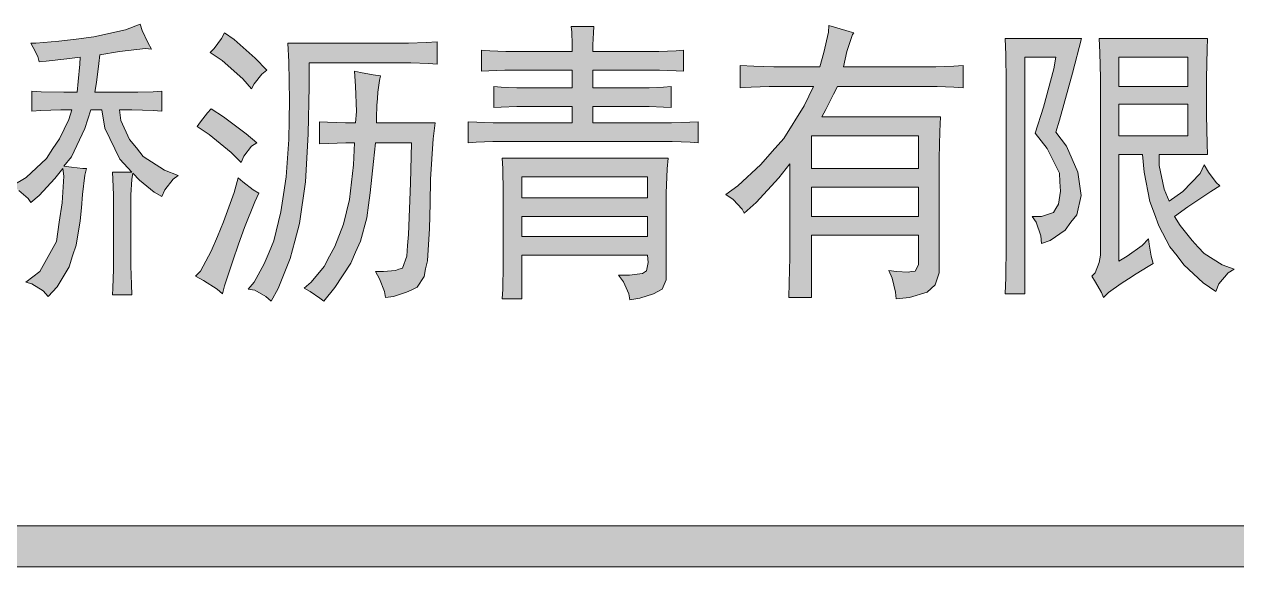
# Model space of a CAD drawing. Header units: millimetres. Extents: x 0 to 414, y 0 to 292.
# Drawn here: x 381.88 to 394.47, y 59.62 to 65.25 of the extents above; entities that cross this region are included whole.
import ezdxf

# ---------------------------------------------------------------- set-up
doc = ezdxf.new("R2010")
doc.units = ezdxf.units.MM

msp = doc.modelspace()

# ---------------------------------------------------------------- hatches: boundary and pattern name
h = msp.add_hatch(color=0)
h.dxf.hatch_style = 2
h.paths.add_polyline_path([(383.197806, 64.99225), (383.134306, 64.999306), (382.866194, 64.967556), (382.661583, 64.932278), (382.651, 64.840556), (382.626306, 64.646528), (382.608667, 64.544222), (382.993194, 64.544222), (383.056694, 64.544222), (383.215444, 64.54775), (383.303639, 64.554806), (383.303639, 64.346667), (383.215444, 64.353722), (382.993194, 64.360778), (382.866194, 64.360778), (382.880306, 64.251417), (382.9685, 64.053861), (383.042583, 63.965667), (383.113139, 63.877472), (383.331861, 63.732833), (383.4765, 63.679917), (383.423583, 63.641111), (383.335389, 63.53175), (383.303639, 63.461194), (383.226028, 63.507056), (383.074333, 63.630528), (383.003778, 63.704611), (382.993194, 63.637583), (382.982611, 63.478833), (382.982611, 63.387111), (382.982611, 62.826194), (382.982611, 62.741528), (382.989667, 62.5475), (382.993194, 62.438139), (382.792111, 62.438139), (382.795639, 62.508694), (382.802694, 62.70625), (382.802694, 62.826194), (382.802694, 63.387111), (382.802694, 63.478833), (382.795639, 63.641111), (382.792111, 63.715194), (382.993194, 63.715194), (382.869722, 63.84925), (382.7145, 64.170278), (382.68275, 64.360778), (382.566333, 64.360778), (382.506361, 64.16675), (382.368778, 63.873944), (382.287639, 63.775167), (382.368778, 63.764583), (382.485194, 63.750472), (382.524, 63.750472), (382.506361, 63.683444), (382.481667, 63.482361), (382.471083, 63.344778), (382.456972, 63.207194), (382.414639, 62.956722), (382.379361, 62.843833), (382.344083, 62.730944), (382.217083, 62.522806), (382.125361, 62.424028), (382.072444, 62.480472), (381.956028, 62.554556), (381.892528, 62.572194), (382.037167, 62.681556), (382.210028, 62.992), (382.23825, 63.193083), (382.27, 63.394167), (382.287639, 63.672861), (382.277056, 63.750472), (382.195917, 63.648167), (382.030111, 63.471778), (381.945444, 63.397694), (381.917222, 63.440028), (381.821972, 63.524694), (381.751417, 63.570556), (381.896056, 63.65875), (382.107722, 63.856306), (382.17475, 63.958611), (382.241778, 64.060917), (382.340556, 64.262), (382.372306, 64.360778), (382.255889, 64.360778), (382.04775, 64.353722), (381.956028, 64.346667), (381.956028, 64.554806), (382.051278, 64.54775), (382.287639, 64.544222), (382.425222, 64.544222), (382.435806, 64.653583), (382.453444, 64.8335), (382.456972, 64.907583), (382.319389, 64.889944), (382.104194, 64.86525), (382.030111, 64.858194), (382.016, 64.914639), (381.970139, 65.009889), (381.945444, 65.052222), (381.998361, 65.052222), (382.234722, 65.073389), (382.414639, 65.094556), (382.598083, 65.11925), (382.929694, 65.193333), (383.081389, 65.249778), (383.102556, 65.186278), (383.159, 65.059278)])
h = msp.add_hatch(color=0)
h.dxf.hatch_style = 2
h.paths.add_polyline_path([(387.790972, 65.225083), (387.787444, 65.161583), (387.780389, 65.034583), (387.780389, 64.967556), (388.369528, 64.967556), (388.464778, 64.967556), (388.644694, 64.974611), (388.722306, 64.981667), (388.722306, 64.762944), (388.644694, 64.766472), (388.471833, 64.773528), (388.380111, 64.773528), (387.780389, 64.773528), (387.780389, 64.590083), (388.295444, 64.590083), (388.366, 64.590083), (388.514167, 64.597139), (388.595306, 64.604194), (388.595306, 64.385472), (388.514167, 64.389), (388.366, 64.396056), (388.295444, 64.396056), (387.780389, 64.396056), (387.780389, 64.226722), (388.500056, 64.226722), (388.598833, 64.226722), (388.789333, 64.233778), (388.874, 64.237306), (388.874, 64.018583), (388.792861, 64.025639), (388.605889, 64.032694), (388.500056, 64.032694), (386.827889, 64.032694), (386.743222, 64.032694), (386.570361, 64.025639), (386.485694, 64.018583), (386.485694, 64.237306), (386.577417, 64.233778), (386.74675, 64.226722), (386.827889, 64.226722), (387.565194, 64.226722), (387.565194, 64.396056), (387.074833, 64.396056), (386.990167, 64.396056), (386.827889, 64.389), (386.753806, 64.385472), (386.753806, 64.604194), (386.827889, 64.597139), (386.990167, 64.590083), (387.074833, 64.590083), (387.565194, 64.590083), (387.565194, 64.773528), (386.954889, 64.773528), (386.866694, 64.773528), (386.700889, 64.766472), (386.623278, 64.762944), (386.623278, 64.981667), (386.711472, 64.974611), (386.877278, 64.967556), (386.954889, 64.967556), (387.565194, 64.967556), (387.565194, 65.041639), (387.561667, 65.168639), (387.554611, 65.225083)])
h = msp.add_hatch(color=0)
h.paths.add_polyline_path([(389.163278, 63.482361), (389.28675, 63.570556), (389.526639, 63.792806), (389.643056, 63.926861), (389.763, 64.064444), (389.974667, 64.403111), (390.073444, 64.604194), (389.688917, 64.604194), (389.611306, 64.604194), (389.424333, 64.597139), (389.311444, 64.590083), (389.311444, 64.822917), (389.452556, 64.815861), (389.660694, 64.808806), (389.73125, 64.808806), (390.136944, 64.808806), (390.179278, 64.956972), (390.228667, 65.168639), (390.232194, 65.235667), (390.313333, 65.210972), (390.443861, 65.175694), (390.489722, 65.161583), (390.475611, 65.143944), (390.419167, 64.967556), (390.383889, 64.808806), (391.251722, 64.808806), (391.343444, 64.808806), (391.530417, 64.815861), (391.625667, 64.822917), (391.625667, 64.590083), (391.530417, 64.597139), (391.357556, 64.604194), (391.283472, 64.604194), (390.320389, 64.604194), (390.281583, 64.523056), (390.200444, 64.364306), (390.158111, 64.286694), (391.389306, 64.286694), (391.385778, 64.135), (391.378722, 63.859833), (391.378722, 63.739889), (391.378722, 62.752111), (391.378722, 62.667444), (391.336389, 62.543972), (391.294056, 62.505167), (391.251722, 62.466361), (391.068278, 62.413444), (390.930694, 62.399333), (390.923639, 62.466361), (390.888361, 62.614528), (390.853083, 62.692139), (390.934222, 62.681556), (391.054167, 62.6745), (391.089444, 62.681556), (391.12825, 62.685083), (391.163528, 62.752111), (391.163528, 62.815611), (391.163528, 63.059028), (390.052278, 63.059028), (390.052278, 62.413444), (389.815917, 62.413444), (389.819444, 62.565139), (389.8265, 62.826194), (389.8265, 62.935556), (389.8265, 63.799861), (389.713611, 63.655222), (389.47725, 63.397694), (389.353778, 63.288333), (389.332611, 63.330667), (389.237361, 63.429444)])
h.paths.add_polyline_path([(391.163528, 63.750472), (391.163528, 64.092667), (390.052278, 64.092667), (390.052278, 63.750472)])
h.paths.add_polyline_path([(391.163528, 63.253056), (391.163528, 63.556444), (390.052278, 63.556444), (390.052278, 63.253056)])
h = msp.add_hatch(color=0)
h.dxf.hatch_style = 2
h.paths.add_polyline_path([(383.956278, 65.161583), (384.055056, 65.091028), (384.273778, 64.897), (384.39725, 64.773528), (384.344333, 64.731194), (384.263194, 64.632417), (384.234972, 64.5795), (384.146778, 64.681806), (383.931583, 64.872306), (383.808111, 64.956972), (383.850444, 64.999306), (383.924528, 65.101611)])
h = msp.add_hatch(color=0)
h.dxf.hatch_style = 2
h.paths.add_polyline_path([(392.856861, 65.101611), (392.761611, 64.741778), (392.627556, 64.254944), (392.58875, 64.127944), (392.698111, 63.983306), (392.818056, 63.715194), (392.835694, 63.591722), (392.853333, 63.471778), (392.807472, 63.270694), (392.743972, 63.193083), (392.684, 63.111944), (392.528778, 63.002583), (392.440583, 62.974361), (392.433528, 63.051972), (392.384139, 63.193083), (392.341806, 63.253056), (392.440583, 63.253056), (392.564056, 63.295389), (392.58875, 63.337722), (392.616972, 63.380056), (392.638139, 63.517639), (392.631083, 63.612889), (392.627556, 63.704611), (392.497028, 63.958611), (392.373556, 64.117361), (392.46175, 64.389), (392.567583, 64.787639), (392.58875, 64.907583), (392.267722, 64.907583), (392.267722, 62.448722), (392.063111, 62.448722), (392.070167, 62.618056), (392.073694, 62.953194), (392.073694, 63.119), (392.073694, 64.544222), (392.073694, 64.653583), (392.070167, 64.932278), (392.063111, 65.101611)])
h = msp.add_hatch(color=0)
h.paths.add_polyline_path([(394.162139, 65.101611), (394.158611, 64.99225), (394.151556, 64.688861), (394.151556, 64.494833), (394.151556, 64.304333), (394.158611, 64.008), (394.162139, 63.898639), (393.661194, 63.898639), (393.661194, 63.782222), (393.714111, 63.538806), (393.767028, 63.411806), (393.908139, 63.514111), (394.088056, 63.701083), (394.130389, 63.789278), (394.172722, 63.715194), (394.253861, 63.605833), (394.292667, 63.570556), (394.197417, 63.514111), (393.961056, 63.355361), (393.819944, 63.253056), (393.879917, 63.161333), (394.003389, 63.002583), (394.066889, 62.935556), (394.130389, 62.868528), (394.317361, 62.752111), (394.440833, 62.70625), (394.377333, 62.667444), (394.282083, 62.554556), (394.250333, 62.473417), (394.119806, 62.565139), (393.918722, 62.752111), (393.848167, 62.843833), (393.774083, 62.939083), (393.657667, 63.157806), (393.611806, 63.281278), (393.565944, 63.408278), (393.505972, 63.715194), (393.488333, 63.898639), (393.241389, 63.898639), (393.241389, 62.790917), (393.329583, 62.840306), (393.484806, 62.953194), (393.551833, 63.020222), (393.558889, 62.967306), (393.580056, 62.840306), (393.597694, 62.766222), (393.548306, 62.734472), (393.421306, 62.656861), (393.343694, 62.607472), (393.266083, 62.558083), (393.135556, 62.462833), (393.082639, 62.413444), (393.061472, 62.462833), (393.0015, 62.572194), (392.962694, 62.632167), (392.997972, 62.667444), (393.040306, 62.776806), (393.050889, 62.850889), (393.050889, 64.565389), (393.050889, 64.688861), (393.043833, 64.956972), (393.040306, 65.101611)])
h.paths.add_polyline_path([(393.961056, 64.092667), (393.961056, 64.42075), (393.241389, 64.42075), (393.241389, 64.092667)])
h.paths.add_polyline_path([(393.961056, 64.604194), (393.961056, 64.907583), (393.241389, 64.907583), (393.241389, 64.604194)])
h = msp.add_hatch(color=0)
h.dxf.hatch_style = 2
h.paths.add_polyline_path([(384.439583, 62.374639), (384.386667, 62.424028), (384.27025, 62.487528), (384.203222, 62.498111), (384.263194, 62.572194), (384.369028, 62.762694), (384.418417, 62.882639), (384.467806, 62.999056), (384.541889, 63.302444), (384.570111, 63.482361), (384.594806, 63.665806), (384.623028, 64.053861), (384.626556, 64.254944), (384.630083, 64.459556), (384.623028, 64.858194), (384.612444, 65.052222), (385.801306, 65.052222), (385.868333, 65.052222), (386.051778, 65.059278), (386.164667, 65.066333), (386.164667, 64.8335), (386.072944, 64.840556), (385.8895, 64.847611), (385.801306, 64.847611), (384.834694, 64.847611), (384.834694, 64.604194), (384.824111, 64.110306), (384.81, 63.859833), (384.795889, 63.612889), (384.735917, 63.178972), (384.686528, 62.995528), (384.637139, 62.815611), (384.513667, 62.505167)])
h = msp.add_hatch(color=0)
h.dxf.hatch_style = 2
h.paths.add_polyline_path([(385.628444, 62.413444), (385.617861, 62.473417), (385.564944, 62.607472), (385.522611, 62.681556), (385.607278, 62.681556), (385.73075, 62.692139), (385.766028, 62.70625), (385.804833, 62.716833), (385.850694, 62.840306), (385.85775, 62.953194), (385.868333, 63.066083), (385.885972, 63.598778), (385.896556, 64.018583), (385.522611, 64.018583), (385.504972, 63.824556), (385.469694, 63.5), (385.452056, 63.369472), (385.434417, 63.238944), (385.367389, 62.995528), (385.318, 62.882639), (385.268611, 62.76975), (385.102806, 62.51575), (384.986389, 62.374639), (384.947583, 62.406389), (384.845278, 62.473417), (384.781778, 62.508694), (384.855861, 62.572194), (384.989917, 62.734472), (385.046361, 62.840306), (385.102806, 62.942611), (385.191, 63.171917), (385.22275, 63.302444), (385.2545, 63.429444), (385.296833, 63.789278), (385.307417, 64.018583), (385.215694, 64.018583), (385.035778, 64.011528), (384.944056, 64.008), (384.944056, 64.237306), (385.025194, 64.233778), (385.212167, 64.226722), (385.318, 64.226722), (385.325056, 64.343139), (385.318, 64.607722), (385.307417, 64.762944), (385.367389, 64.748833), (385.501444, 64.724139), (385.575528, 64.713556), (385.564944, 64.664167), (385.547306, 64.544222), (385.543778, 64.477194), (385.536722, 64.406639), (385.533194, 64.279639), (385.533194, 64.226722), (386.1435, 64.226722), (386.122333, 64.060917), (386.094111, 63.641111), (386.090583, 63.387111), (386.083528, 63.129583), (386.062361, 62.794444), (386.044722, 62.709778), (386.030611, 62.628639), (385.956528, 62.519278), (385.900083, 62.491056), (385.847167, 62.466361), (385.709583, 62.424028)])
h = msp.add_hatch(color=0)
h.dxf.hatch_style = 2
h.paths.add_polyline_path([(383.818694, 64.371361), (383.945694, 64.286694), (384.182056, 64.110306), (384.291417, 64.018583), (384.234972, 63.983306), (384.157361, 63.881), (384.129139, 63.813972), (384.026833, 63.916278), (383.797528, 64.10325), (383.670528, 64.187917), (383.705806, 64.237306), (383.779889, 64.329028)])
h = msp.add_hatch(color=0)
h.paths.add_polyline_path([(388.0485, 62.64275), (388.161389, 62.64275), (388.295444, 62.660389), (388.316611, 62.6745), (388.337778, 62.688611), (388.355417, 62.776806), (388.348361, 62.850889), (387.043083, 62.850889), (387.043083, 62.399333), (386.838472, 62.399333), (386.845528, 62.498111), (386.849056, 62.748583), (386.849056, 62.900278), (386.849056, 63.373), (386.849056, 63.507056), (386.845528, 63.750472), (386.838472, 63.859833), (388.563556, 63.859833), (388.552972, 63.746944), (388.542389, 63.496472), (388.542389, 63.362417), (388.542389, 62.667444), (388.542389, 62.596889), (388.500056, 62.498111), (388.454194, 62.473417), (388.411861, 62.448722), (388.267222, 62.406389), (388.164917, 62.38875), (388.154333, 62.448722), (388.097889, 62.575722)])
h.paths.add_polyline_path([(388.348361, 63.447083), (388.348361, 63.665806), (387.043083, 63.665806), (387.043083, 63.447083)])
h.paths.add_polyline_path([(388.348361, 63.044917), (388.348361, 63.253056), (387.043083, 63.253056), (387.043083, 63.044917)])
h = msp.add_hatch(color=0)
h.dxf.hatch_style = 2
h.paths.add_polyline_path([(384.312583, 63.496472), (384.27025, 63.40475), (384.164417, 63.140167), (384.100917, 62.967306), (384.040944, 62.794444), (383.956278, 62.533389), (383.935111, 62.448722), (383.878667, 62.498111), (383.737556, 62.589833), (383.656417, 62.632167), (383.705806, 62.685083), (383.818694, 62.893222), (383.882194, 63.044917), (383.945694, 63.196611), (384.055056, 63.503528), (384.097389, 63.655222), (384.146778, 63.612889), (384.252611, 63.53175)])
h = msp.add_hatch(color=0)
h.dxf.hatch_style = 2
h.paths.add_polyline_path([(355.134333, 59.615917), (355.134333, 60.03925), (404.410333, 60.03925), (404.410333, 59.615917)])

# ---------------------------------------------------------------- linework, layer by layer
at = {"color": 0, "lineweight": 0}
msp.add_lwpolyline([(381.751417, 63.570556), (381.896056, 63.65875), (382.107722, 63.856306), (382.17475, 63.958611), (382.241778, 64.060917), (382.340556, 64.262), (382.372306, 64.360778), (382.255889, 64.360778), (382.04775, 64.353722), (381.956028, 64.346667), (381.956028, 64.554806), (382.051278, 64.54775), (382.287639, 64.544222), (382.425222, 64.544222), (382.435806, 64.653583), (382.453444, 64.8335), (382.456972, 64.907583), (382.319389, 64.889944), (382.104194, 64.86525), (382.030111, 64.858194), (382.016, 64.914639), (381.970139, 65.009889), (381.945444, 65.052222), (381.998361, 65.052222), (382.234722, 65.073389), (382.414639, 65.094556), (382.598083, 65.11925), (382.929694, 65.193333), (383.081389, 65.249778), (383.102556, 65.186278), (383.159, 65.059278), (383.197806, 64.99225), (383.134306, 64.999306), (382.866194, 64.967556), (382.661583, 64.932278), (382.651, 64.840556), (382.626306, 64.646528), (382.608667, 64.544222), (382.993194, 64.544222), (383.056694, 64.544222), (383.215444, 64.54775), (383.303639, 64.554806), (383.303639, 64.346667), (383.215444, 64.353722), (382.993194, 64.360778), (382.866194, 64.360778), (382.880306, 64.251417), (382.9685, 64.053861), (383.042583, 63.965667), (383.113139, 63.877472), (383.331861, 63.732833), (383.4765, 63.679917), (383.423583, 63.641111), (383.335389, 63.53175), (383.303639, 63.461194), (383.226028, 63.507056), (383.074333, 63.630528), (383.003778, 63.704611), (382.993194, 63.637583), (382.982611, 63.478833), (382.982611, 63.387111), (382.982611, 62.826194), (382.982611, 62.741528), (382.989667, 62.5475), (382.993194, 62.438139), (382.792111, 62.438139), (382.795639, 62.508694), (382.802694, 62.70625), (382.802694, 62.826194), (382.802694, 63.387111), (382.802694, 63.478833), (382.795639, 63.641111), (382.792111, 63.715194), (382.993194, 63.715194), (382.869722, 63.84925), (382.7145, 64.170278), (382.68275, 64.360778), (382.566333, 64.360778), (382.506361, 64.16675), (382.368778, 63.873944), (382.287639, 63.775167), (382.368778, 63.764583), (382.485194, 63.750472), (382.524, 63.750472), (382.506361, 63.683444), (382.481667, 63.482361), (382.471083, 63.344778), (382.456972, 63.207194), (382.414639, 62.956722), (382.379361, 62.843833), (382.344083, 62.730944), (382.217083, 62.522806), (382.125361, 62.424028), (382.072444, 62.480472), (381.956028, 62.554556), (381.892528, 62.572194), (382.037167, 62.681556), (382.210028, 62.992), (382.23825, 63.193083), (382.27, 63.394167), (382.287639, 63.672861), (382.277056, 63.750472), (382.195917, 63.648167), (382.030111, 63.471778), (381.945444, 63.397694), (381.917222, 63.440028), (381.821972, 63.524694)], dxfattribs=at)
for points in [[(387.790972, 65.225083), (387.787444, 65.161583), (387.780389, 65.034583), (387.780389, 64.967556), (388.369528, 64.967556), (388.464778, 64.967556), (388.644694, 64.974611), (388.722306, 64.981667), (388.722306, 64.762944), (388.644694, 64.766472), (388.471833, 64.773528), (388.380111, 64.773528), (387.780389, 64.773528), (387.780389, 64.590083), (388.295444, 64.590083), (388.366, 64.590083), (388.514167, 64.597139), (388.595306, 64.604194), (388.595306, 64.385472), (388.514167, 64.389), (388.366, 64.396056), (388.295444, 64.396056), (387.780389, 64.396056), (387.780389, 64.226722), (388.500056, 64.226722), (388.598833, 64.226722), (388.789333, 64.233778), (388.874, 64.237306), (388.874, 64.018583), (388.792861, 64.025639), (388.605889, 64.032694), (388.500056, 64.032694), (386.827889, 64.032694), (386.743222, 64.032694), (386.570361, 64.025639), (386.485694, 64.018583), (386.485694, 64.237306), (386.577417, 64.233778), (386.74675, 64.226722), (386.827889, 64.226722), (387.565194, 64.226722), (387.565194, 64.396056), (387.074833, 64.396056), (386.990167, 64.396056), (386.827889, 64.389), (386.753806, 64.385472), (386.753806, 64.604194), (386.827889, 64.597139), (386.990167, 64.590083), (387.074833, 64.590083), (387.565194, 64.590083), (387.565194, 64.773528), (386.954889, 64.773528), (386.866694, 64.773528), (386.700889, 64.766472), (386.623278, 64.762944), (386.623278, 64.981667), (386.711472, 64.974611), (386.877278, 64.967556), (386.954889, 64.967556), (387.565194, 64.967556), (387.565194, 65.041639), (387.561667, 65.168639), (387.554611, 65.225083)], [(389.163278, 63.482361), (389.28675, 63.570556), (389.526639, 63.792806), (389.643056, 63.926861), (389.763, 64.064444), (389.974667, 64.403111), (390.073444, 64.604194), (389.688917, 64.604194), (389.611306, 64.604194), (389.424333, 64.597139), (389.311444, 64.590083), (389.311444, 64.822917), (389.452556, 64.815861), (389.660694, 64.808806), (389.73125, 64.808806), (390.136944, 64.808806), (390.179278, 64.956972), (390.228667, 65.168639), (390.232194, 65.235667), (390.313333, 65.210972), (390.443861, 65.175694), (390.489722, 65.161583), (390.475611, 65.143944), (390.419167, 64.967556), (390.383889, 64.808806), (391.251722, 64.808806), (391.343444, 64.808806), (391.530417, 64.815861), (391.625667, 64.822917), (391.625667, 64.590083), (391.530417, 64.597139), (391.357556, 64.604194), (391.283472, 64.604194), (390.320389, 64.604194), (390.281583, 64.523056), (390.200444, 64.364306), (390.158111, 64.286694), (391.389306, 64.286694), (391.385778, 64.135), (391.378722, 63.859833), (391.378722, 63.739889), (391.378722, 62.752111), (391.378722, 62.667444), (391.336389, 62.543972), (391.294056, 62.505167), (391.251722, 62.466361), (391.068278, 62.413444), (390.930694, 62.399333), (390.923639, 62.466361), (390.888361, 62.614528), (390.853083, 62.692139), (390.934222, 62.681556), (391.054167, 62.6745), (391.089444, 62.681556), (391.12825, 62.685083), (391.163528, 62.752111), (391.163528, 62.815611), (391.163528, 63.059028), (390.052278, 63.059028), (390.052278, 62.413444), (389.815917, 62.413444), (389.819444, 62.565139), (389.8265, 62.826194), (389.8265, 62.935556), (389.8265, 63.799861), (389.713611, 63.655222), (389.47725, 63.397694), (389.353778, 63.288333), (389.332611, 63.330667), (389.237361, 63.429444)], [(383.956278, 65.161583), (384.055056, 65.091028), (384.273778, 64.897), (384.39725, 64.773528), (384.344333, 64.731194), (384.263194, 64.632417), (384.234972, 64.5795), (384.146778, 64.681806), (383.931583, 64.872306), (383.808111, 64.956972), (383.850444, 64.999306), (383.924528, 65.101611)], [(392.856861, 65.101611), (392.761611, 64.741778), (392.627556, 64.254944), (392.58875, 64.127944), (392.698111, 63.983306), (392.818056, 63.715194), (392.835694, 63.591722), (392.853333, 63.471778), (392.807472, 63.270694), (392.743972, 63.193083), (392.684, 63.111944), (392.528778, 63.002583), (392.440583, 62.974361), (392.433528, 63.051972), (392.384139, 63.193083), (392.341806, 63.253056), (392.440583, 63.253056), (392.564056, 63.295389), (392.58875, 63.337722), (392.616972, 63.380056), (392.638139, 63.517639), (392.631083, 63.612889), (392.627556, 63.704611), (392.497028, 63.958611), (392.373556, 64.117361), (392.46175, 64.389), (392.567583, 64.787639), (392.58875, 64.907583), (392.267722, 64.907583), (392.267722, 62.448722), (392.063111, 62.448722), (392.070167, 62.618056), (392.073694, 62.953194), (392.073694, 63.119), (392.073694, 64.544222), (392.073694, 64.653583), (392.070167, 64.932278), (392.063111, 65.101611)], [(394.162139, 65.101611), (394.158611, 64.99225), (394.151556, 64.688861), (394.151556, 64.494833), (394.151556, 64.304333), (394.158611, 64.008), (394.162139, 63.898639), (393.661194, 63.898639), (393.661194, 63.782222), (393.714111, 63.538806), (393.767028, 63.411806), (393.908139, 63.514111), (394.088056, 63.701083), (394.130389, 63.789278), (394.172722, 63.715194), (394.253861, 63.605833), (394.292667, 63.570556), (394.197417, 63.514111), (393.961056, 63.355361), (393.819944, 63.253056), (393.879917, 63.161333), (394.003389, 63.002583), (394.066889, 62.935556), (394.130389, 62.868528), (394.317361, 62.752111), (394.440833, 62.70625), (394.377333, 62.667444), (394.282083, 62.554556), (394.250333, 62.473417), (394.119806, 62.565139), (393.918722, 62.752111), (393.848167, 62.843833), (393.774083, 62.939083), (393.657667, 63.157806), (393.611806, 63.281278), (393.565944, 63.408278), (393.505972, 63.715194), (393.488333, 63.898639), (393.241389, 63.898639), (393.241389, 62.790917), (393.329583, 62.840306), (393.484806, 62.953194), (393.551833, 63.020222), (393.558889, 62.967306), (393.580056, 62.840306), (393.597694, 62.766222), (393.548306, 62.734472), (393.421306, 62.656861), (393.343694, 62.607472), (393.266083, 62.558083), (393.135556, 62.462833), (393.082639, 62.413444), (393.061472, 62.462833), (393.0015, 62.572194), (392.962694, 62.632167), (392.997972, 62.667444), (393.040306, 62.776806), (393.050889, 62.850889), (393.050889, 64.565389), (393.050889, 64.688861), (393.043833, 64.956972), (393.040306, 65.101611)], [(384.439583, 62.374639), (384.386667, 62.424028), (384.27025, 62.487528), (384.203222, 62.498111), (384.263194, 62.572194), (384.369028, 62.762694), (384.418417, 62.882639), (384.467806, 62.999056), (384.541889, 63.302444), (384.570111, 63.482361), (384.594806, 63.665806), (384.623028, 64.053861), (384.626556, 64.254944), (384.630083, 64.459556), (384.623028, 64.858194), (384.612444, 65.052222), (385.801306, 65.052222), (385.868333, 65.052222), (386.051778, 65.059278), (386.164667, 65.066333), (386.164667, 64.8335), (386.072944, 64.840556), (385.8895, 64.847611), (385.801306, 64.847611), (384.834694, 64.847611), (384.834694, 64.604194), (384.824111, 64.110306), (384.81, 63.859833), (384.795889, 63.612889), (384.735917, 63.178972), (384.686528, 62.995528), (384.637139, 62.815611), (384.513667, 62.505167)], [(393.961056, 64.604194), (393.961056, 64.907583), (393.241389, 64.907583), (393.241389, 64.604194)], [(385.628444, 62.413444), (385.617861, 62.473417), (385.564944, 62.607472), (385.522611, 62.681556), (385.607278, 62.681556), (385.73075, 62.692139), (385.766028, 62.70625), (385.804833, 62.716833), (385.850694, 62.840306), (385.85775, 62.953194), (385.868333, 63.066083), (385.885972, 63.598778), (385.896556, 64.018583), (385.522611, 64.018583), (385.504972, 63.824556), (385.469694, 63.5), (385.452056, 63.369472), (385.434417, 63.238944), (385.367389, 62.995528), (385.318, 62.882639), (385.268611, 62.76975), (385.102806, 62.51575), (384.986389, 62.374639), (384.947583, 62.406389), (384.845278, 62.473417), (384.781778, 62.508694), (384.855861, 62.572194), (384.989917, 62.734472), (385.046361, 62.840306), (385.102806, 62.942611), (385.191, 63.171917), (385.22275, 63.302444), (385.2545, 63.429444), (385.296833, 63.789278), (385.307417, 64.018583), (385.215694, 64.018583), (385.035778, 64.011528), (384.944056, 64.008), (384.944056, 64.237306), (385.025194, 64.233778), (385.212167, 64.226722), (385.318, 64.226722), (385.325056, 64.343139), (385.318, 64.607722), (385.307417, 64.762944), (385.367389, 64.748833), (385.501444, 64.724139), (385.575528, 64.713556), (385.564944, 64.664167), (385.547306, 64.544222), (385.543778, 64.477194), (385.536722, 64.406639), (385.533194, 64.279639), (385.533194, 64.226722), (386.1435, 64.226722), (386.122333, 64.060917), (386.094111, 63.641111), (386.090583, 63.387111), (386.083528, 63.129583), (386.062361, 62.794444), (386.044722, 62.709778), (386.030611, 62.628639), (385.956528, 62.519278), (385.900083, 62.491056), (385.847167, 62.466361), (385.709583, 62.424028)], [(383.818694, 64.371361), (383.945694, 64.286694), (384.182056, 64.110306), (384.291417, 64.018583), (384.234972, 63.983306), (384.157361, 63.881), (384.129139, 63.813972), (384.026833, 63.916278), (383.797528, 64.10325), (383.670528, 64.187917), (383.705806, 64.237306), (383.779889, 64.329028)], [(393.961056, 64.092667), (393.961056, 64.42075), (393.241389, 64.42075), (393.241389, 64.092667)], [(391.163528, 63.750472), (391.163528, 64.092667), (390.052278, 64.092667), (390.052278, 63.750472)], [(388.0485, 62.64275), (388.161389, 62.64275), (388.295444, 62.660389), (388.316611, 62.6745), (388.337778, 62.688611), (388.355417, 62.776806), (388.348361, 62.850889), (387.043083, 62.850889), (387.043083, 62.399333), (386.838472, 62.399333), (386.845528, 62.498111), (386.849056, 62.748583), (386.849056, 62.900278), (386.849056, 63.373), (386.849056, 63.507056), (386.845528, 63.750472), (386.838472, 63.859833), (388.563556, 63.859833), (388.552972, 63.746944), (388.542389, 63.496472), (388.542389, 63.362417), (388.542389, 62.667444), (388.542389, 62.596889), (388.500056, 62.498111), (388.454194, 62.473417), (388.411861, 62.448722), (388.267222, 62.406389), (388.164917, 62.38875), (388.154333, 62.448722), (388.097889, 62.575722)], [(384.312583, 63.496472), (384.27025, 63.40475), (384.164417, 63.140167), (384.100917, 62.967306), (384.040944, 62.794444), (383.956278, 62.533389), (383.935111, 62.448722), (383.878667, 62.498111), (383.737556, 62.589833), (383.656417, 62.632167), (383.705806, 62.685083), (383.818694, 62.893222), (383.882194, 63.044917), (383.945694, 63.196611), (384.055056, 63.503528), (384.097389, 63.655222), (384.146778, 63.612889), (384.252611, 63.53175)], [(388.348361, 63.447083), (388.348361, 63.665806), (387.043083, 63.665806), (387.043083, 63.447083)], [(391.163528, 63.253056), (391.163528, 63.556444), (390.052278, 63.556444), (390.052278, 63.253056)], [(388.348361, 63.044917), (388.348361, 63.253056), (387.043083, 63.253056), (387.043083, 63.044917)], [(355.134333, 59.615917), (355.134333, 60.03925), (404.410333, 60.03925), (404.410333, 59.615917)]]:
    msp.add_lwpolyline(points, close=True, dxfattribs=at)

doc.saveas('drawing.dxf')
